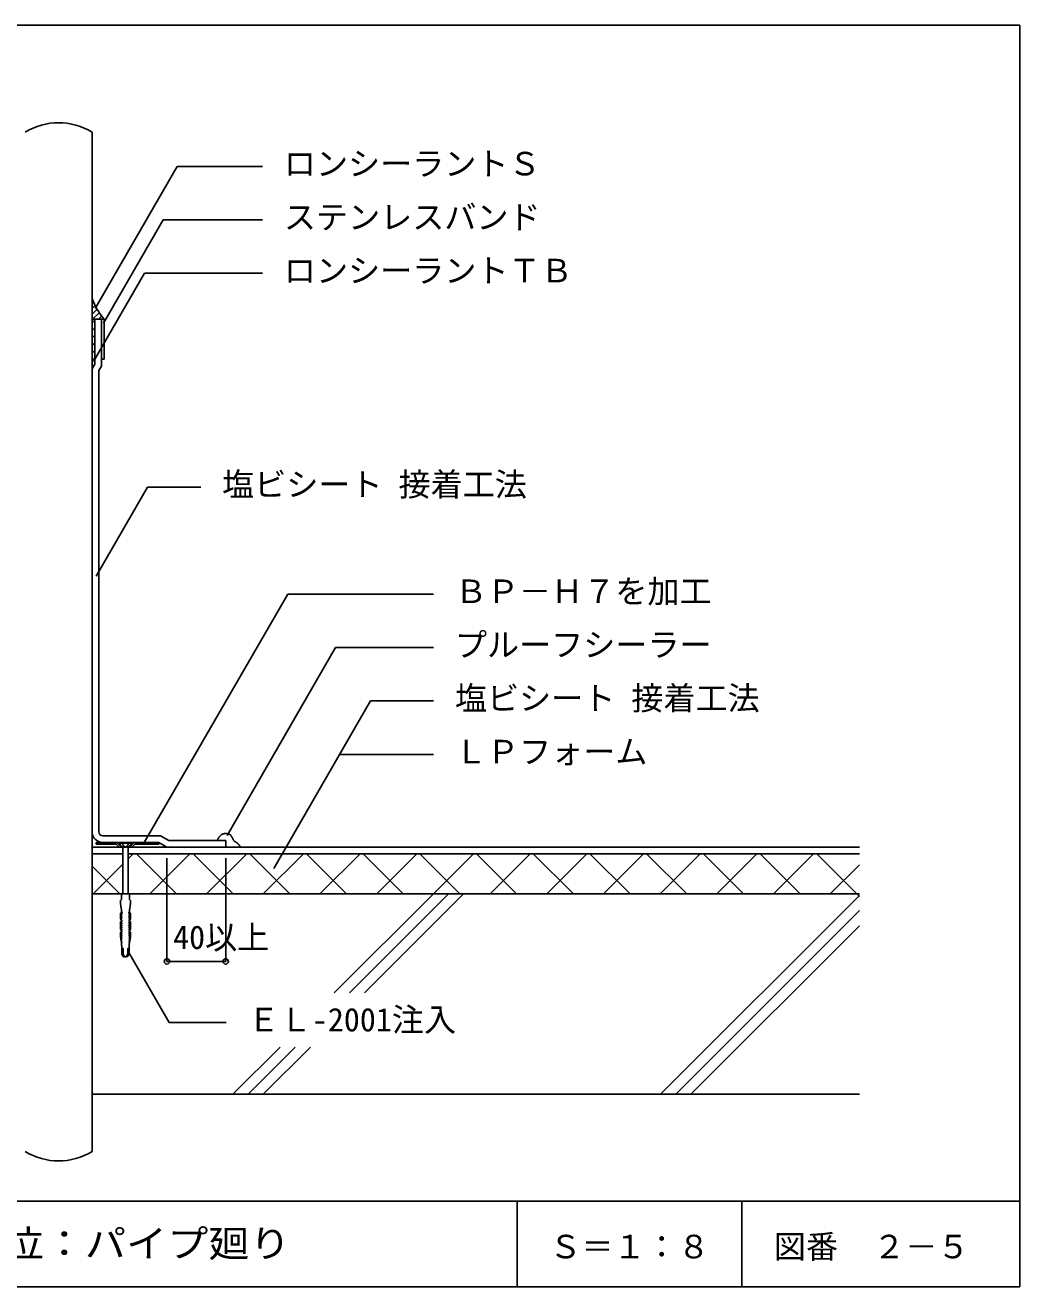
# Model space of a CAD drawing. Units: millimetres on the paper, enlarged 5 times, with parts at other scales. Extents: x -441 to 359, y -616 to 614.
# Drawn here: x -106 to 359, y 24 to 614 of the extents above; entities that cross this region are included whole.
import ezdxf
from ezdxf.enums import TextEntityAlignment as Align

# ---------------------------------------------------------------- set-up
doc = ezdxf.new("R2010")
doc.units = ezdxf.units.MM
doc.header["$LTSCALE"] = 5
doc.header["$PDMODE"] = 32
doc.header["$PDSIZE"] = 2.5
doc.linetypes.add('DASHED3', pattern=[4, 3, -1])
for name, color, linetype in [('4-2', 7, 'Continuous'), ('4-3', 3, 'Continuous'), ('4-4', 2, 'Continuous'), ('4-5', 2, 'Continuous'), ('4-6', 2, 'Continuous'), ('4-7', 7, 'Continuous'), ('4-A', 7, 'Continuous'), ('4-B', 7, 'Continuous'), ('4-D', 4, 'Continuous'), ('4-E', 4, 'Continuous'), ('F-2', 7, 'Continuous'), ('F-5', 6, 'Continuous'), ('F-7', 1, 'Continuous'), ('F-A', 7, 'Continuous')]:
    doc.layers.add(name, color=color, linetype=linetype)
doc.styles.add('HG丸ｺﾞｼｯｸM-PRO', font='')
doc.styles.add('ＭＳ ゴシック', font='')
doc.styles.get('HG丸ｺﾞｼｯｸM-PRO').set_extended_font_data('HG丸ｺﾞｼｯｸM-PRO')
doc.styles.get('ＭＳ ゴシック').set_extended_font_data('MS Gothic')

msp = doc.modelspace()

# ---------------------------------------------------------------- linework, layer by layer
at = {"layer": '4-2'}
for p, q in [((-74.947, 486.524), (-74.947, 114.281)), ((-74.947, 476.781), (-69.322, 476.781)), ((-43.697, 232.093), (-39.908, 229.906)), ((-74.947, 229.906), (-12.447, 229.906)), ((-74.947, 226.781), (-60.572, 226.781)), ((-58.072, 226.781), (283.927, 226.781)), ((-74.947, 208.031), (283.927, 208.031))]:
    msp.add_line(p, q, dxfattribs=at)
for points in [[(-16.195, 233.031), (-16.184, 233.113), (-16.163, 233.253), (-16.14, 233.393), (-16.111, 233.531), (-16.077, 233.666), (-16.034, 233.798), (-16.004, 233.873), (-15.979, 233.931), (-15.93, 234.028), (-15.875, 234.123), (-15.816, 234.216), (-15.753, 234.307), (-15.688, 234.396), (-15.649, 234.447), (-15.603, 234.506), (-15.521, 234.606), (-15.438, 234.705), (-15.354, 234.802), (-15.268, 234.898), (-15.181, 234.993), (-15.13, 235.048), (-15.077, 235.104), (-14.984, 235.202), (-14.889, 235.298), (-14.792, 235.391), (-14.692, 235.483), (-14.59, 235.571), (-14.529, 235.621), (-14.475, 235.664), (-14.378, 235.735), (-14.279, 235.803), (-14.177, 235.866), (-14.072, 235.924), (-13.965, 235.976), (-13.901, 236.003), (-13.83, 236.031), (-13.705, 236.073), (-13.578, 236.109), (-13.449, 236.138)], [(-13.449, 236.138), (-13.318, 236.163), (-13.186, 236.184), (-13.109, 236.194), (-13.017, 236.206), (-12.857, 236.223), (-12.696, 236.235), (-12.536, 236.241), (-12.377, 236.24), (-12.218, 236.231), (-12.126, 236.222), (-12.059, 236.213), (-11.944, 236.195), (-11.829, 236.174), (-11.714, 236.15), (-11.599, 236.125), (-11.484, 236.1), (-11.416, 236.085), (-11.34, 236.069), (-11.208, 236.042), (-11.077, 236.013), (-10.948, 235.981), (-10.821, 235.942), (-10.699, 235.894), (-10.629, 235.862), (-10.567, 235.829), (-10.464, 235.764), (-10.365, 235.691), (-10.271, 235.611), (-10.181, 235.526), (-10.097, 235.435), (-10.049, 235.381), (-9.997, 235.317), (-9.91, 235.203), (-9.829, 235.087), (-9.752, 234.968), (-9.679, 234.847), (-9.608, 234.724), (-9.568, 234.652), (-9.526, 234.576)], [(-9.526, 234.576), (-9.455, 234.442), (-9.385, 234.308), (-9.315, 234.174), (-9.246, 234.039), (-9.177, 233.904), (-9.136, 233.826), (-9.081, 233.72), (-8.983, 233.539), (-8.88, 233.361), (-8.771, 233.188), (-8.653, 233.022), (-8.525, 232.864), (-8.445, 232.776), (-8.416, 232.747), (-8.365, 232.697), (-8.312, 232.649), (-8.258, 232.603), (-8.203, 232.559), (-8.145, 232.516), (-8.112, 232.493), (-8.056, 232.456), (-7.957, 232.395), (-7.856, 232.338), (-7.754, 232.283), (-7.652, 232.227), (-7.552, 232.17), (-7.495, 232.135), (-7.437, 232.098), (-7.339, 232.03), (-7.244, 231.96), (-7.151, 231.887), (-7.059, 231.811), (-6.967, 231.735), (-6.914, 231.69), (-6.848, 231.634), (-6.735, 231.538), (-6.623, 231.439), (-6.513, 231.338), (-6.407, 231.234)], [(-6.407, 231.234), (-6.305, 231.126), (-6.248, 231.061), (-6.216, 231.022), (-6.162, 230.954), (-6.11, 230.883), (-6.062, 230.811), (-6.016, 230.737), (-5.974, 230.661), (-5.952, 230.617), (-5.923, 230.553), (-5.878, 230.441), (-5.839, 230.327), (-5.805, 230.211), (-5.774, 230.093), (-5.746, 229.975), (-5.73, 229.906)]]:
    msp.add_lwpolyline(points, dxfattribs=at)
msp.add_arc((-69.947, 237.093), 5, 180, 270, dxfattribs=at)
at = {"layer": '4-3'}
for q in [(283.927, 114.281), (-74.947, 87.552)]:
    msp.add_line((-74.947, 114.281), q, dxfattribs=at)
msp.add_arc((-90.572, 112.941), 29.812, 238.39162, 301.60838, dxfattribs=at)
at = {"layer": '4-4'}
for p, q in [((-74.947, 564.281), (-74.947, 486.524)), ((-69.322, 476.781), (-69.322, 458.031)), ((-70.572, 454.906), (-71.822, 452.741)), ((-70.572, 458.031), (-70.572, 454.906)), ((-70.572, 458.031), (-69.322, 458.031)), ((-71.822, 237.093), (-71.822, 452.741)), ((-12.447, 229.906), (-12.447, 233.031)), ((-12.447, 229.906), (283.927, 229.906))]:
    msp.add_line(p, q, dxfattribs=at)
msp.add_lwpolyline([(-69.947, 235.218), (-42.86, 235.218), (-39.071, 233.031), (-12.447, 233.031)], dxfattribs=at)
for centre, radius, start, end in [((-90.572, 538.891), 29.812, 58.39162, 121.60838), ((-45.4, 497.087), 31.379, 199.67323, 220.32677), ((-69.947, 237.093), 1.875, 180, 270)]:
    msp.add_arc(centre, radius, start, end, dxfattribs=at)
at = {"layer": '4-5'}
msp.add_line((-73.072, 232.093), (-73.072, 231.343), dxfattribs=at)
at = {"layer": '4-6'}
for p, q in [((-73.072, 232.093), (-43.697, 232.093)), ((-73.072, 231.343), (-63.695, 231.343)), ((-62.258, 229.906), (-63.695, 231.343)), ((-61.197, 229.906), (-63.385, 232.093)), ((-57.447, 229.906), (-55.26, 232.093)), ((-56.386, 229.906), (-54.949, 231.343)), ((-54.949, 231.343), (-43.697, 231.343)), ((-43.697, 232.093), (-43.697, 231.343)), ((-62.258, 229.906), (-56.386, 229.906))]:
    msp.add_line(p, q, dxfattribs=at)
at = {"layer": '4-7'}
for p, q in [((-62.447, 232.015), (-62.447, 231.703)), ((-62.447, 231.703), (-60.65, 229.906)), ((-56.197, 231.703), (-62.447, 231.703)), ((-56.197, 231.703), (-57.994, 229.906)), ((-57.994, 229.906), (-60.65, 229.906)), ((-60.572, 229.906), (-60.572, 208.031)), ((-58.072, 229.906), (-58.072, 208.031)), ((-61.303, 195.765), (-61.303, 195.765)), ((-61.303, 195.765), (-61.303, 195.765)), ((-57.342, 195.765), (-57.342, 195.765)), ((-57.342, 195.765), (-57.342, 195.765)), ((-61.303, 185.974), (-61.032, 185.458)), ((-57.341, 185.974), (-57.612, 185.458))]:
    msp.add_line(p, q, dxfattribs=at)
at = {"layer": '4-7', "linetype": 'DASHED3'}
for p, q in [((-60.916, 231.703), (-60.916, 232.015)), ((-60.916, 231.703), (-60.239, 230.531)), ((-57.728, 231.703), (-58.405, 230.531)), ((-57.728, 231.703), (-57.728, 232.015))]:
    msp.add_line(p, q, dxfattribs=at)
at = {"layer": '4-7'}
for points in [[(-56.197, 231.703), (-56.197, 232.015), (-62.447, 232.015)], [(-61.197, 205.471), (-61.197, 208.031), (-59.322, 208.031)], [(-57.447, 205.471), (-57.447, 208.031), (-59.322, 208.031)], [(-61.197, 205.471), (-61.666, 204.956), (-61.666, 203.644), (-61.323, 201.071), (-61.172, 200.816), (-61.197, 200.816), (-61.197, 199.682), (-60.926, 199.167)], [(-57.447, 205.471), (-56.978, 204.956), (-56.978, 203.644), (-57.321, 201.071), (-57.472, 200.816), (-57.447, 200.816), (-57.447, 199.682), (-57.718, 199.167)], [(-61.008, 199.012), (-61.619, 199.012), (-61.619, 196.366), (-61.306, 195.765), (-61.303, 195.765)], [(-61.282, 195.096), (-61.619, 195.096), (-61.619, 191.472), (-61.303, 190.87)], [(-61.303, 195.765), (-61.3, 196.064), (-61.102, 196.075)], [(-60.965, 198.188), (-61.282, 198.703), (-61.282, 199.012)], [(-60.965, 197.208), (-61.282, 197.724), (-61.282, 198.022), (-61.064, 198.033)], [(-61.001, 196.229), (-61.282, 196.745), (-61.282, 197.043), (-61.065, 197.054)], [(-60.965, 194.271), (-61.282, 194.786), (-61.282, 195.096)], [(-57.679, 198.188), (-57.362, 198.703), (-57.362, 199.012)], [(-57.679, 197.208), (-57.362, 197.724), (-57.362, 198.022), (-57.58, 198.033)], [(-57.679, 194.271), (-57.362, 194.786), (-57.362, 195.096)], [(-57.644, 196.229), (-57.362, 196.745), (-57.362, 197.043), (-57.579, 197.054)], [(-57.637, 199.012), (-57.025, 199.012), (-57.025, 196.366), (-57.339, 195.765), (-57.342, 195.765)], [(-57.342, 195.765), (-57.344, 196.064), (-57.542, 196.075)], [(-57.362, 195.096), (-57.025, 195.096), (-57.025, 191.472), (-57.342, 190.87)], [(-61.282, 190.2), (-61.619, 190.2), (-61.619, 188.17), (-61.303, 185.974), (-61.302, 186.272), (-61.109, 186.283)], [(-61.303, 190.87), (-61.3, 191.168), (-61.1, 191.179)], [(-60.985, 188.396), (-61.285, 188.911), (-61.282, 189.21), (-61.065, 189.221)], [(-60.965, 193.292), (-61.282, 193.807), (-61.282, 194.106), (-61.065, 194.116)], [(-60.965, 192.313), (-61.282, 192.828), (-61.282, 193.126), (-61.065, 193.137)], [(-61.001, 191.333), (-61.282, 191.849), (-61.282, 192.147), (-61.065, 192.158)], [(-60.965, 189.375), (-61.282, 189.89), (-61.282, 190.2)], [(-57.679, 193.292), (-57.362, 193.807), (-57.362, 194.106), (-57.579, 194.116)], [(-57.679, 192.313), (-57.362, 192.828), (-57.362, 193.126), (-57.579, 193.137)], [(-57.679, 189.375), (-57.362, 189.89), (-57.362, 190.2)], [(-57.659, 188.396), (-57.359, 188.911), (-57.362, 189.21), (-57.579, 189.221)], [(-57.643, 191.333), (-57.362, 191.849), (-57.362, 192.147), (-57.579, 192.158)], [(-57.342, 190.87), (-57.344, 191.168), (-57.544, 191.179)], [(-57.362, 190.2), (-57.025, 190.2), (-57.025, 188.17), (-57.341, 185.974), (-57.342, 186.272), (-57.535, 186.283)], [(-61.019, 186.438), (-61.301, 186.953), (-61.299, 187.251), (-61.098, 187.262)], [(-61.005, 187.417), (-61.295, 187.932), (-61.293, 188.231), (-61.083, 188.241)], [(-61.113, 185.304), (-61.197, 185.304), (-61.197, 184.814), (-61.103, 184.814), (-61.103, 183.809), (-61.099, 183.809)], [(-61.068, 183.603), (-61.068, 179.884), (-60.793, 179.477), (-60.166, 178.656), (-60.072, 178.656), (-60.751, 179.884), (-60.751, 182.366)], [(-57.576, 183.603), (-57.576, 179.884), (-57.852, 179.477), (-58.478, 178.656), (-58.572, 178.656), (-57.894, 179.884), (-57.894, 182.366)], [(-57.639, 187.417), (-57.349, 187.932), (-57.352, 188.231), (-57.561, 188.241)], [(-57.625, 186.438), (-57.343, 186.953), (-57.345, 187.251), (-57.546, 187.262)], [(-57.531, 185.304), (-57.447, 185.304), (-57.447, 184.814), (-57.541, 184.814), (-57.541, 183.809), (-57.545, 183.809)], [(-60.386, 182.366), (-60.386, 179.884), (-59.708, 178.656), (-59.322, 178.656)], [(-58.258, 182.366), (-58.258, 179.884), (-58.936, 178.656), (-59.322, 178.656)]]:
    msp.add_lwpolyline(points, dxfattribs=at)
at = {"layer": '4-7', "linetype": 'DASHED3'}
msp.add_arc((-59.322, 231.225), 1.15, 217.11751, 322.88248, dxfattribs=at)
at = {"layer": '4-7'}
for centre, major_axis, start_param, end_param in [((-61.316, 195.43), (0, -0.335), 0.0442118, 3.0973809), ((-61.13, 196.214), (0, -0.143), 0.2312026, 1.6765256), ((-61.095, 198.172), (0, -0.143), 0.2312026, 1.6765256), ((-61.095, 197.193), (0, -0.143), 0.2312026, 1.6765256), ((-61.014, 199.12), (0, -0.108), 0.06848, 2.1628795), ((-57.63, 199.12), (0, -0.108), 4.1203058, 6.2147054), ((-57.55, 198.172), (0, -0.143), 4.6066597, 6.0519827), ((-57.55, 197.193), (0, -0.143), 4.6066597, 6.0519827), ((-57.514, 196.214), (0, -0.143), 4.6066597, 6.0519827), ((-57.328, 195.43), (0, -0.335), 3.1858044, 6.2389735), ((-61.316, 190.535), (0, -0.335), 0.0442118, 3.0973809), ((-61.13, 191.318), (0, -0.143), 0.2312026, 1.6765256), ((-61.095, 194.256), (0, -0.143), 0.2312026, 1.6765256), ((-61.095, 193.277), (0, -0.143), 0.2312026, 1.6765256), ((-61.095, 192.297), (0, -0.143), 0.2312026, 1.6765256), ((-61.095, 189.36), (0, -0.143), 0.2312026, 1.6765256), ((-57.55, 194.256), (0, -0.143), 4.6066597, 6.0519827), ((-57.55, 193.277), (0, -0.143), 4.6066597, 6.0519827), ((-57.55, 192.297), (0, -0.143), 4.6066597, 6.0519827), ((-57.55, 189.36), (0, -0.143), 4.6066597, 6.0519827), ((-57.514, 191.318), (0, -0.143), 4.6066597, 6.0519827), ((-57.328, 190.535), (0, -0.335), 3.1858044, 6.2389735), ((-61.149, 186.422), (0, -0.143), 0.2312026, 1.6765256), ((-61.121, 185.412), (0, -0.109), 0.0818475, 2.1771705), ((-61.135, 187.402), (0, -0.143), 0.2312026, 1.6765256), ((-61.522, 183.625), (0, -0.5), 1.5261677, 1.947508), ((-61.115, 188.381), (0, -0.143), 0.2312026, 1.6765256), ((-57.529, 188.381), (0, -0.143), 4.6066597, 6.0519827), ((-57.509, 187.402), (0, -0.143), 4.6066597, 6.0519827), ((-57.495, 186.422), (0, -0.143), 4.6066597, 6.0519827), ((-57.523, 185.412), (0, -0.109), 4.1060148, 6.2013378), ((-57.122, 183.625), (0, -0.5), 4.3356773, 4.7570176), ((-60.568, 182.36), (0, -0.201), 1.5390306, 4.6806232), ((-58.076, 182.36), (0, -0.201), 1.6025621, 4.7441547)]:
    msp.add_ellipse(centre, major_axis=major_axis, ratio=0.909574, start_param=start_param, end_param=end_param, dxfattribs=at)
at = {"layer": '4-A'}
for p, q in [((-73.433, 481.841), (-35.092, 548.25)), ((4.778, 548.25), (-35.092, 548.25)), ((-69.583, 474.966), (-41.706, 523.25)), ((4.778, 523.25), (-41.706, 523.25)), ((-74.258, 457.091), (-50.495, 498.25)), ((4.778, 498.25), (-50.495, 498.25)), ((-73.071, 356.56), (-49.001, 398.25)), ((-24.112, 398.25), (-49.001, 398.25)), ((-50.505, 232.093), (16.558, 348.25)), ((84.766, 348.25), (16.558, 348.25)), ((-11.832, 235.291), (38.951, 323.25)), ((84.766, 323.25), (38.951, 323.25)), ((10.051, 219.834), (55.324, 298.25)), ((84.766, 298.25), (55.324, 298.25)), ((84.766, 273.25), (40.891, 273.25)), ((-58.249, 181.413), (-38.907, 147.912)), ((-12.162, 147.912), (-38.907, 147.912))]:
    msp.add_line(p, q, dxfattribs=at)
at = {"layer": '4-B'}
msp.add_line((-12.447, 224.726), (-12.447, 176.45), dxfattribs=at)
msp.add_lwpolyline([(-39.908, 224.726), (-39.908, 176.45), (-12.447, 176.45)], dxfattribs=at)
at = {"layer": '4-B', "color": 1}
for p in [(-39.908, 176.45), (-12.447, 176.45)]:
    msp.add_point(p, dxfattribs=at)
at = {"layer": '4-D'}
for p, q in [((-74.947, 484.449), (-74.368, 485.027)), ((-74.947, 481.797), (-73.54, 483.204)), ((-74.947, 479.145), (-72.618, 481.474)), ((-74.66, 476.781), (-71.608, 479.832)), ((-72.008, 476.781), (-70.514, 478.275)), ((-74.947, 476.331), (-73.697, 475.081)), ((-74.947, 472.796), (-73.697, 471.546)), ((-69.357, 476.781), (-69.338, 476.799)), ((-74.947, 469.26), (-73.697, 468.01)), ((-74.947, 465.725), (-73.697, 464.475)), ((-74.947, 462.189), (-73.697, 460.939)), ((-74.947, 458.654), (-73.697, 457.404)), ((-74.947, 455.118), (-74.383, 454.554)), ((-58.072, 224.375), (-55.666, 226.781)), ((-54.217, 226.781), (-35.467, 208.031)), ((-47.9, 208.031), (-29.15, 226.781)), ((-27.7, 226.781), (-8.95, 208.031)), ((-21.383, 208.031), (-2.633, 226.781)), ((-1.184, 226.781), (17.566, 208.031)), ((5.133, 208.031), (23.883, 226.781)), ((25.333, 226.781), (44.083, 208.031)), ((31.65, 208.031), (50.4, 226.781)), ((51.849, 226.781), (70.599, 208.031)), ((58.166, 208.031), (76.916, 226.781)), ((78.366, 226.781), (97.116, 208.031)), ((84.683, 208.031), (103.433, 226.781)), ((104.882, 226.781), (123.632, 208.031)), ((111.199, 208.031), (129.949, 226.781)), ((131.399, 226.781), (150.149, 208.031)), ((137.716, 208.031), (156.466, 226.781)), ((157.915, 226.781), (176.665, 208.031)), ((164.232, 208.031), (182.982, 226.781)), ((184.432, 226.781), (203.182, 208.031)), ((190.749, 208.031), (209.499, 226.781)), ((210.948, 226.781), (229.698, 208.031)), ((217.265, 208.031), (236.015, 226.781)), ((237.465, 226.781), (256.215, 208.031)), ((243.782, 208.031), (262.532, 226.781)), ((263.981, 226.781), (283.927, 206.835)), ((-74.947, 220.995), (-61.983, 208.031)), ((-74.416, 208.031), (-60.572, 221.875)), ((270.298, 208.031), (283.927, 221.66))]:
    msp.add_line(p, q, dxfattribs=at)
at = {"layer": '4-D', "color": 7}
msp.add_line((-70.572, 476.781), (-70.572, 458.031), dxfattribs=at)
msp.add_lwpolyline([(-73.697, 476.781), (-73.697, 455.743), (-74.947, 453.578)], dxfattribs=at)
at = {"layer": '4-E'}
for p, q in [((38.334, 161.682), (84.683, 208.031)), ((45.405, 161.682), (91.754, 208.031)), ((52.476, 161.682), (98.825, 208.031)), ((190.933, 114.281), (283.927, 207.275)), ((198.004, 114.281), (283.927, 200.204)), ((205.075, 114.281), (283.927, 193.133)), ((-9.067, 114.281), (13.032, 136.38)), ((-1.996, 114.281), (20.103, 136.38)), ((5.075, 114.281), (27.174, 136.38))]:
    msp.add_line(p, q, dxfattribs=at)
at = {"layer": 'F-2'}
for p, q in [((123.927, 64.281), (123.927, 24.281)), ((228.927, 64.281), (228.927, 24.281))]:
    msp.add_line(p, q, dxfattribs=at)
at = {"layer": 'F-5'}
msp.add_line((-441.073, 64.281), (358.927, 64.281), dxfattribs=at)
at = {"layer": 'F-7'}
for p, q in [((-441.073, 614.281), (358.927, 614.281)), ((358.927, 614.281), (358.927, 24.281)), ((-441.073, 24.281), (358.927, 24.281))]:
    msp.add_line(p, q, dxfattribs=at)

# ---------------------------------------------------------------- texts
at = {"layer": '4-A', "style": 'ＭＳ ゴシック'}
for s, p in [('ロンシーラントＳ', (14.778, 540.75)), ('ステンレスバンド', (14.778, 515.75)), ('ロンシーラントＴＢ', (14.778, 490.75)), ('塩ビシート 接着工法', (-14.112, 390.75)), ('ＢＰ－Ｈ７を加工', (94.766, 340.75)), ('プルーフシーラー', (94.766, 315.75)), ('塩ビシート 接着工法', (94.766, 290.75)), ('ＬＰフォーム', (94.766, 265.75)), ('ＥＬ-2001注入', (-2.162, 140.412))]:
    msp.add_text(s, height=11, dxfattribs=at).set_placement(p, align=Align.BOTTOM_LEFT)
at = {"layer": '4-B', "style": 'ＭＳ ゴシック'}
msp.add_text('40以上', height=11, dxfattribs=at).set_placement((-37.049, 178.95), align=Align.BOTTOM_LEFT)
at = {"layer": 'F-A', "style": 'HG丸ｺﾞｼｯｸM-PRO', "width": 1.1}
msp.add_text('部位：パイプ廻り', height=12.83, dxfattribs=at).set_placement((-136.073, 34.281), align=Align.BOTTOM_LEFT)
at = {"layer": 'F-A', "style": 'HG丸ｺﾞｼｯｸM-PRO'}
for s, p in [('Ｓ＝１：８', (138.927, 34.281)), ('図番', (243.927, 34.281)), ('２－５', (290.345, 34.281))]:
    msp.add_text(s, height=11, dxfattribs=at).set_placement(p, align=Align.BOTTOM_LEFT)

doc.saveas('drawing.dxf')
